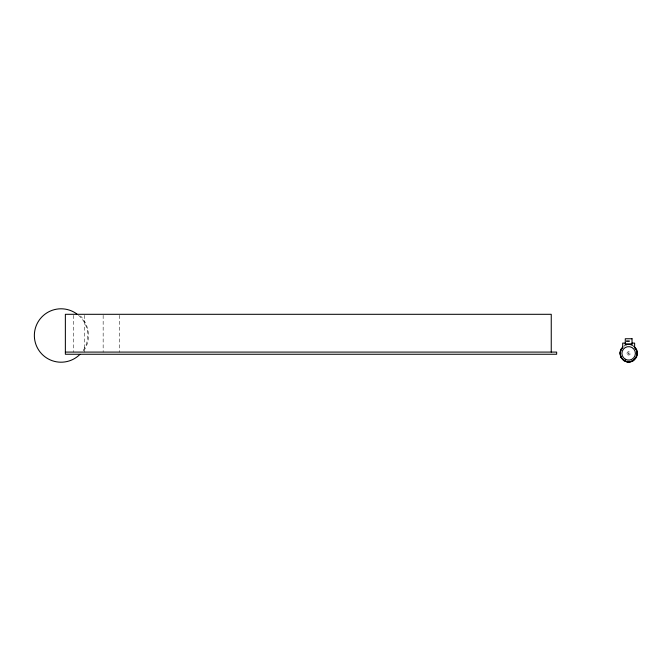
<?xml version="1.0" encoding="UTF-8"?>
<svg xmlns="http://www.w3.org/2000/svg" width="671" height="671" viewBox="0 0 671 671"><rect width="100%" height="100%" fill="white"/><g stroke="black" fill="none" stroke-linecap="round" stroke-linejoin="round"><path stroke-width="0.5" stroke-dasharray="3.35 2.52" d="M623.82 346.018L624.693 345.515M83.649 350.883C91.264 340.507 89.495 325.083 80.52 316.041M624.441 346.077L626.471 345.23M633.491 346.018L630.841 345.23M626.244 340.642L631.067 340.642M626.244 341.17L631.067 341.17M626.244 341.673L631.067 341.673M634.623 347.419L632.619 345.515M119.354 315.32L119.354 352.09M103.158 315.32L103.158 352.09M84.261 315.32L84.261 352.09M73.466 315.32L73.466 352.09M78.49 315.261A26.706 26.706 0 0 1 83.137 350.539M627.964 353.198C628.844 355.94 630.094 351.26 627.964 353.198M627.477 354.556A1.661 1.661 0 0 0 630.262 353.81A1.661 1.661 0 0 0 628.224 351.772A1.661 1.661 0 0 0 627.477 354.556"/><path stroke-width="1.01" d="M634.514 346.806L634.623 347.419C641.635 353.827 632.451 365.804 624.441 360.688L623.82 360.746L622.688 359.346A8.438 8.438 0 0 1 622.688 347.419L622.797 346.806M625.28 343.107L622.688 343.107L622.688 347.419C618.847 351.126 619.761 358.104 624.441 360.688L626.865 362.005L630.446 362.005L633.491 360.746L634.623 359.346A8.438 8.438 0 0 0 634.623 347.419L634.623 343.107L632.032 343.107M622.688 347.419L620.784 349.423L619.861 352.879L620.784 357.341L622.688 359.346A8.438 8.438 0 0 0 634.623 359.346L636.527 357.341L637.45 352.879L636.527 349.423L634.623 347.419M625.28 343.913L632.032 343.913M65.364 352.09L556.653 352.09L556.653 354.254L65.364 354.254L65.364 314.305L551.252 314.305L551.252 352.09M79.95 354.38A26.706 26.706 0 0 1 43.145 355.303A26.706 26.706 0 0 1 40.394 318.591A26.706 26.706 0 0 1 76.922 314.011M632.032 338.746L625.28 338.746L625.28 344.441L632.032 344.441L632.032 338.746M625.28 359.228A6.752 6.752 0 0 0 635.403 353.382A6.752 6.752 0 0 0 625.28 347.536A6.752 6.752 0 0 0 625.28 359.228"/></g></svg>
